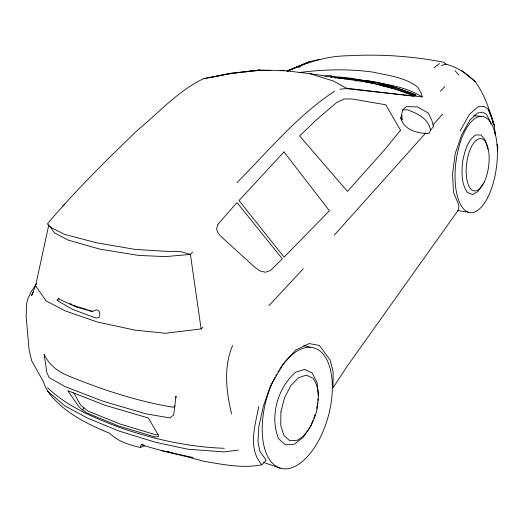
<?xml version="1.0" encoding="UTF-8"?>
<svg xmlns="http://www.w3.org/2000/svg" width="524" height="524" viewBox="0 0 524 524"><rect width="100%" height="100%" fill="white"/><g stroke="black" fill="none" stroke-linecap="round" stroke-linejoin="round"><path stroke-width="0.79" d="M175.959 397.651L175.972 396.105L173.732 414.825L170.103 417.969L145.908 413.816L102.907 401.194L65.028 386.594L49.217 377.64L46.977 372.95L44.108 354.447C50.166 366.276 58.4 371.974 70.622 376.828C103.759 390.19 137.943 401.463 173.274 407.246L175.219 405.864M497.518 151.017L497.8 146.445L496.981 144.244M316.706 408.524L317.04 406.113M317.262 404.508L317.485 402.904M317.819 400.493L318.042 398.888M258.758 406.421C255.293 425.344 247.38 448.367 261.856 464.775L266.192 460.229L259.924 451.374L257.972 441.85L258.791 426.831L263.349 406.277L270.391 386.018L283.36 363.964L295.811 350.058L309.127 343.567L319.326 345.421L330.094 359.903L333.172 371.961L333.002 387.904L346.659 366.964L458.651 209.607L458.755 204.943L453.489 192.321L452.579 173.988L455.218 153.519L461.716 134.753L469.917 120.088L477.436 113.112L482.394 112.175L486.396 114.055L489.586 120.238L490.877 124.05M33.385 292.032L31.571 295.621L35.593 285.718L48.817 224.894M400.722 117.736C403.506 129.978 418.067 133.758 429.005 133.391L430.505 130.345L433.558 126.291L431.756 120.186L428.383 113.105L417.523 106.935L406.257 106.634L402.622 109.968L401.502 115.07L402.471 119.976L400.722 117.736L402.15 115.332M36.529 283.7L31.152 291.796L27.982 298.536L26.429 304.398L26.2 317.053L29.095 349.842L31.689 360.826L43.525 381.898C45.437 388.166 48.745 393.701 53.396 398.332C68.683 414.982 89.152 424.892 109.778 433.289C117.848 441.516 129.605 445.086 140.419 447.45L141.225 444.653L143.386 444.758M312.88 420.49L311.001 425.639L303.2 437.429L294.193 444.28L285.482 444.843L278.617 438.798C269.447 416.659 277.622 387.78 295.529 372.302L304.582 369.374L312.147 372.977L317.02 382.297L318.494 395.672M313.686 418.283L315.029 414.608M232.591 345.604C223.329 367.088 226.237 391.742 231.608 413.829M460.262 130.784L469.308 114.468L477.888 106.876L483.626 106.326L487.687 108.573L491.04 115.496L494.289 125.596L495.337 134.976L494.892 132.585M58.177 298.765L75.391 306.651L92.119 311.623L96.54 309.808L98.623 310.483L99.724 312.514L99.842 314.924L99.088 317.236L96.37 318.166L73.105 309.612L57.136 300.488L58.177 298.765L59.199 298.575M82.596 409.945L79.262 407.122L67.727 390.655L105.232 405.321L148.325 417.982L158.025 434.619L158.445 436.531L155.091 436.977L118.987 426.15L86.742 412.938L82.596 409.945L83.945 407.842L80.486 404.96L73.786 392.804M482.971 183.872L478.019 191.489L472.537 194.587L467.454 192.518C461.127 183.655 461.696 172.285 462.535 161.949C464.578 152.15 466.904 141.139 475.576 134.969L480.953 135.009L485.283 140.098L487.87 149.248M334.351 235.093L425.835 132.854M432.916 124.981L442.721 114.088M284.591 70.583L259.701 70.046L231.628 73.347L203.692 78.62C178.127 90.75 158.988 112.588 137.426 130.28C106.293 160.331 75.24 190.762 47.396 223.918L50.671 227.364L64.583 234.379L96.573 242.782L134.891 249.378L164.32 251.232L181.016 251.684L190.409 254.389L192.59 252.024M269.061 305.558L303.304 268.727M62.245 206.79L64.825 204.072M237.005 182.601C268.308 151.102 297.075 115.83 334.495 91.255M440.343 91.235L444.804 86.643M35.593 285.718L46.079 300.881L65.205 310.915L97.405 322.024L134.969 330.113L165.414 333.257L201.118 328.934L202.912 327.271M433.99 67.753L439.485 63.587M288.049 71.107L290.931 69.744C309.226 61.622 328.555 55.806 348.702 55.747C380.509 53.985 412.526 56.134 443.789 62.271L446.441 64.786M286.615 71.159L309.697 61.675L319.869 59.369M287.362 70.995L309.697 61.675L287.29 70.91M441.26 65.723L445.334 64.066C457.007 66.849 466.779 73.537 475.314 81.757C484.772 94.765 489.73 110.328 494.289 125.596L488.407 109.3M140.419 447.45L144.807 445.773M298.497 67.458L300.75 66.607M324.723 76.242L330.172 75.443L332.766 76.452L349.737 78.043L362.418 80.434M220.087 75.777L221.639 75.456M231.628 73.347L208.886 77.775L229.813 73.373L259.701 70.046L246.319 71.631M57.136 300.488L58.157 300.291M158.176 434.475L155.975 434.868L119.904 423.968L87.894 411.045L83.945 407.842M203.692 78.62L208.107 77.925M299.139 72.561C323.563 69.351 348.401 68.749 372.852 72.083C388.12 75.567 405.006 77.185 417.759 87.141L421.217 93.187L422.233 96.94L345.591 88.589L340.011 89.263M238.42 450.044L223.931 451.93L187.618 449.186L155.595 442.276L119.439 431.193L87.429 418.041L65.041 406.008L47.298 390.983M261.856 464.775C242.298 468.705 222.766 464.388 203.45 461.231C182.837 455.146 161.654 451.334 141.225 444.653M230.966 73.524L232.558 73.353M234.935 73.091L237.32 72.836M239.704 72.581L242.088 72.319M244.466 72.063L246.85 71.808M249.234 71.546L251.618 71.29M253.996 71.035L256.38 70.773M258.764 70.517L270.81 70.471M335.275 77.827L337.711 77.637L345.46 78.849M402.622 109.968L407.502 109.752C417.215 113.505 428.829 118.712 430.505 130.345M334.45 77.749L336.886 77.65L344.582 78.816M334.45 77.735L337.711 77.637M358.377 80.074C377.883 80.906 396.648 87.875 414.753 94.733L415.663 94.72L415.918 95.571L400.421 90.665M279.672 70.661L286.117 70.805L309.828 73.648L369.839 82.576M338.491 78.259L340.089 78.351M391.284 88.012L392.175 88.065L380.129 85.157M340.777 78.449L356.124 79.32L372.125 83.211L355.22 79.327M358.449 80.028C378.243 80.768 397.303 87.737 415.663 94.72M330.349 77.205L331.974 77.31M334.404 77.48L348.178 78.41L353.713 79.379M224.351 448.289C188.633 447.051 153.643 439.263 119.944 427.604C94.143 417.792 67.937 407.122 47.632 387.793M473.657 115.686L481.648 116.387M376.88 82.72C392.397 85.058 408.772 88.53 422.233 96.94M364.776 81.678L368.686 82.078L385.487 86.002L399.674 90.436M413.181 96.128L346.443 88.189L333.578 81.076L309.828 73.648M457.845 210.635L468.129 212.148M358.462 80.205L360.047 80.48M365.582 81.443L367.953 81.855M369.538 82.13L373.494 82.818M380.64 83.866L382.225 84.168M355.095 80.696L356.661 81.01M160.947 450.535L192.858 457.478M382.992 84.521L385.369 85.078M389.345 86.002L392.614 86.611L383.018 84.312M303.651 345.539L310.732 347.34M371.385 82.969L395.319 89.073L414.045 96.043M87.056 309.605L76.412 306.442L73.543 305.132M88.576 310.057L92.375 311.184M388.644 86.696L393.865 88.327M167.464 451.419L172.763 453.096M409.008 93.239L415.918 95.571M263.336 462.338L280.183 468.115M69.954 303.494L72.109 304.477M461.69 70.498L475.314 81.757M454.989 70.576L458.821 75.089M49.76 226.217L54.483 232.866L68.303 240.149L99.874 249.142L138.5 255.404L165.499 256.609L190.409 254.389L201.118 328.934M414.753 94.733L415.015 95.584M493.47 124.594L492.337 119.059L493.091 123.035M281.801 366.079A62.435 32.075 -74.6 0 1 332.354 386.581A62.435 32.075 -74.6 0 1 282.377 468.633A62.435 32.075 -74.6 0 1 275.028 377.208M275.768 375.793A62.435 32.075 -74.6 0 1 276.587 374.313M277.838 372.145A62.435 32.075 -74.6 0 1 278.696 370.737M279.567 369.361A62.435 32.075 -74.6 0 1 281.349 366.715M280.93 411.877L280.72 425.239L283.884 435.457L289.798 440.743L297.331 440.291C308.04 434.239 313.201 422.541 316.62 411.268C318.736 400.244 319.954 387.812 312.946 378.204L306.376 375.119L298.529 377.725L290.774 385.743L284.506 397.847L280.93 411.877M218.036 224.193L216.563 228.785L217.643 232.283L220.761 236.304L255.45 267.81L260.369 271.104L265.471 272.257L270.436 270.495L282.338 258.863L237.005 202.565L218.036 224.193M400.487 130.188L385.703 148.508L347.484 191.398L299.623 135.958L315.756 120.415L336.663 102.514L344.157 98.977L352.01 98.977L385.749 104.774L400.487 130.188M283.975 151.914L239.016 200.541L284.08 257.166L329.432 210.766L283.975 151.914M487.798 197.384A48.477 20.429 -82.7 0 0 485.787 117.618A48.477 20.429 -82.7 0 0 455.061 178.605A48.477 20.429 -82.7 0 0 487.798 197.384M484.104 182.319A26.383 11.096 -82.7 0 0 482.683 139.148A26.383 11.096 -82.7 0 0 466.183 172.874A26.383 11.096 -82.7 0 0 484.104 182.319"/></g></svg>
